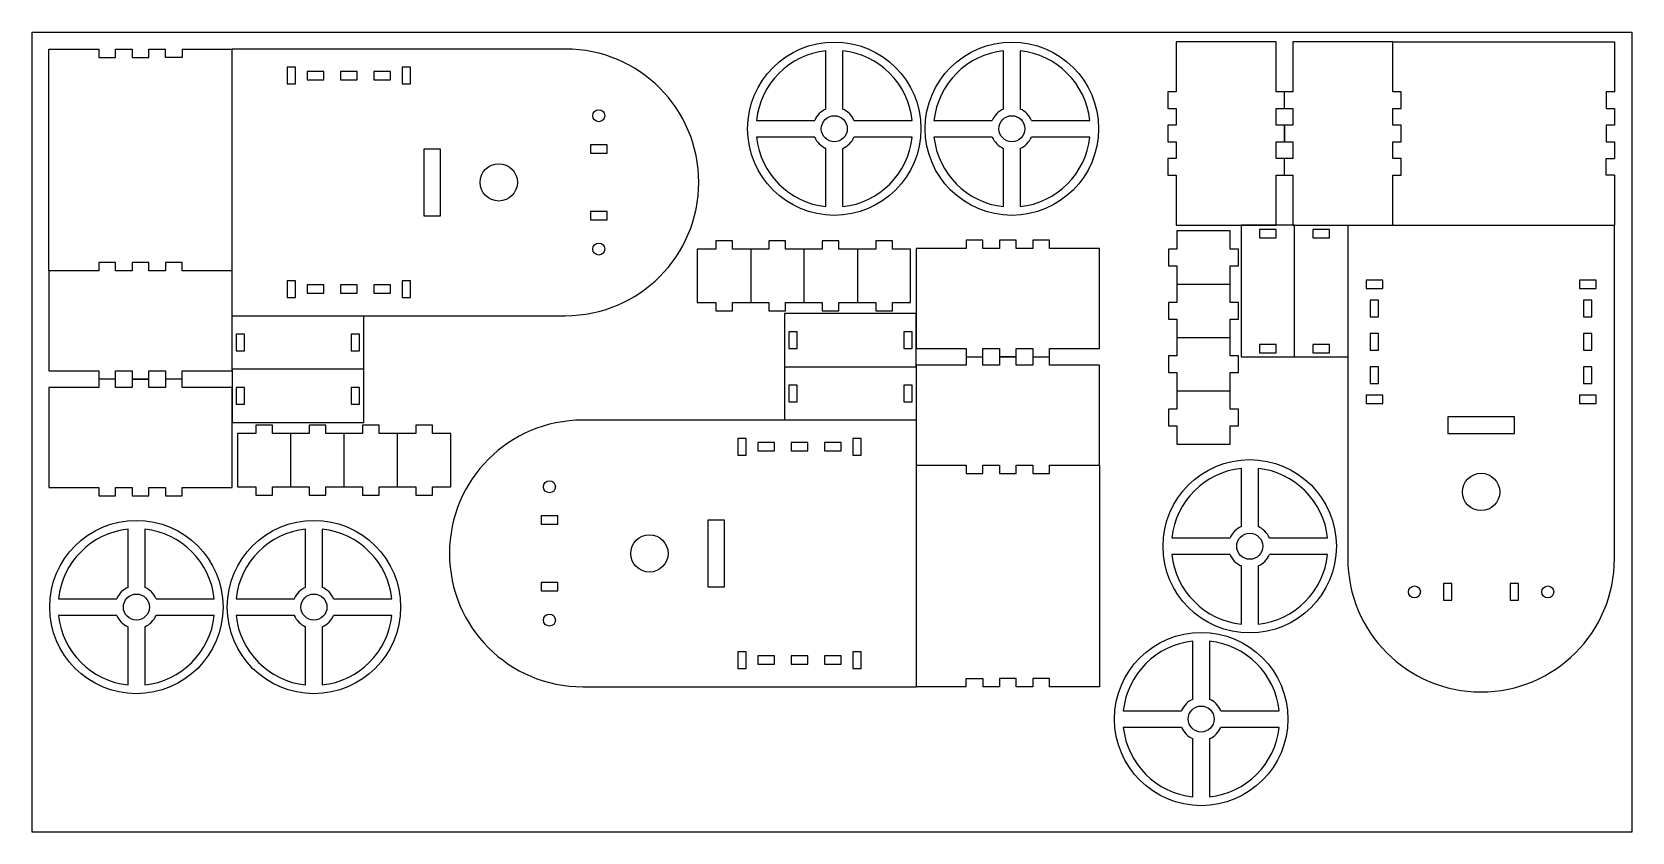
# Model space of a CAD drawing. Header units: inches. Extents: x 31.5 to 55.5, y 2.5 to 14.5.
import ezdxf

# ---------------------------------------------------------------- set-up
doc = ezdxf.new("R2010")
doc.units = ezdxf.units.IN
doc.header["$MEASUREMENT"] = 0

msp = doc.modelspace()

# ---------------------------------------------------------------- linework, layer by layer
for p, q in [((31.5, 2.5), (31.5, 14.5)), ((31.5, 14.5), (55.5, 14.5)), ((55.5, 14.5), (55.5, 2.5)), ((55.5, 2.5), (31.5, 2.5))]:
    msp.add_line(p, q)
at = {"color": 7, "linetype": 'Continuous', "lineweight": 25}
for p, q in [((31.752, 14.245), (32.502, 14.245)), ((31.752, 10.92), (31.752, 14.245)), ((32.502, 14.245), (32.502, 14.12)), ((32.752, 14.245), (33.002, 14.245)), ((32.752, 14.12), (32.752, 14.245)), ((33.002, 14.245), (33.002, 14.12)), ((33.252, 14.245), (33.502, 14.245)), ((33.252, 14.12), (33.252, 14.245)), ((33.502, 14.12), (33.502, 14.245)), ((33.752, 14.245), (34.502, 14.245)), ((33.752, 14.245), (33.752, 14.12)), ((34.502, 10.92), (34.502, 14.245)), ((39.502, 14.245), (34.502, 14.245)), ((43.41, 13.343), (43.41, 14.217)), ((43.66, 14.217), (43.66, 13.343)), ((46.073, 13.343), (46.073, 14.217)), ((46.323, 14.217), (46.323, 13.343)), ((50.162, 14.351), (48.662, 14.351)), ((48.662, 14.351), (48.662, 13.601)), ((50.162, 13.601), (50.162, 14.351)), ((51.912, 14.351), (50.412, 14.351)), ((50.412, 14.351), (50.412, 13.601)), ((51.912, 13.601), (51.912, 14.351)), ((51.912, 14.351), (55.237, 14.351)), ((55.237, 14.351), (55.237, 13.601)), ((32.502, 14.12), (32.752, 14.12)), ((33.002, 14.12), (33.252, 14.12)), ((33.752, 14.12), (33.502, 14.12)), ((35.452, 13.97), (35.327, 13.97)), ((35.327, 13.97), (35.327, 13.72)), ((35.452, 13.72), (35.452, 13.97)), ((37.177, 13.97), (37.052, 13.97)), ((37.052, 13.97), (37.052, 13.72)), ((37.177, 13.72), (37.177, 13.97)), ((35.327, 13.72), (35.452, 13.72)), ((35.627, 13.907), (35.627, 13.782)), ((35.877, 13.907), (35.627, 13.907)), ((35.627, 13.782), (35.877, 13.782)), ((35.877, 13.782), (35.877, 13.907)), ((36.377, 13.907), (36.127, 13.907)), ((36.127, 13.907), (36.127, 13.782)), ((36.127, 13.782), (36.377, 13.782)), ((36.377, 13.782), (36.377, 13.907)), ((36.877, 13.907), (36.627, 13.907)), ((36.627, 13.907), (36.627, 13.782)), ((36.627, 13.782), (36.877, 13.782)), ((36.877, 13.782), (36.877, 13.907)), ((37.052, 13.72), (37.177, 13.72)), ((48.662, 13.601), (48.537, 13.601)), ((48.537, 13.601), (48.537, 13.351)), ((50.287, 13.601), (50.162, 13.601)), ((50.287, 13.351), (50.287, 13.601)), ((50.412, 13.601), (50.287, 13.601)), ((52.037, 13.601), (51.912, 13.601)), ((52.037, 13.351), (52.037, 13.601)), ((55.237, 13.601), (55.112, 13.601)), ((55.112, 13.601), (55.112, 13.351)), ((48.537, 13.351), (48.662, 13.351)), ((48.662, 13.351), (48.662, 13.101)), ((50.162, 13.101), (50.162, 13.351)), ((50.162, 13.351), (50.287, 13.351)), ((50.287, 13.351), (50.412, 13.351)), ((50.412, 13.351), (50.412, 13.101)), ((51.912, 13.101), (51.912, 13.351)), ((51.912, 13.351), (52.037, 13.351)), ((55.112, 13.351), (55.237, 13.351)), ((55.237, 13.351), (55.237, 13.101)), ((42.366, 13.174), (43.24, 13.174)), ((43.829, 13.174), (44.703, 13.174)), ((45.029, 13.174), (45.903, 13.174)), ((46.492, 13.174), (47.366, 13.174)), ((48.662, 13.101), (48.537, 13.101)), ((48.537, 13.101), (48.537, 12.851)), ((50.287, 13.101), (50.162, 13.101)), ((50.287, 12.851), (50.287, 13.101)), ((50.412, 13.101), (50.287, 13.101)), ((50.287, 13.101), (50.287, 12.851)), ((52.037, 13.101), (51.912, 13.101)), ((52.037, 12.851), (52.037, 13.101)), ((55.112, 13.101), (55.112, 12.851)), ((55.237, 13.101), (55.112, 13.101)), ((37.627, 12.745), (37.377, 12.745)), ((37.377, 12.745), (37.377, 11.745)), ((37.627, 11.745), (37.627, 12.745)), ((40.127, 12.807), (39.877, 12.807)), ((39.877, 12.807), (39.877, 12.682)), ((40.127, 12.682), (40.127, 12.807)), ((43.24, 12.924), (42.366, 12.924)), ((43.41, 11.88), (43.41, 12.754)), ((43.66, 12.754), (43.66, 11.88)), ((44.703, 12.924), (43.829, 12.924)), ((45.903, 12.924), (45.029, 12.924)), ((46.073, 11.88), (46.073, 12.754)), ((46.323, 12.754), (46.323, 11.88)), ((47.366, 12.924), (46.492, 12.924)), ((48.537, 12.851), (48.662, 12.851)), ((48.662, 12.851), (48.662, 12.601)), ((50.162, 12.601), (50.162, 12.851)), ((50.162, 12.851), (50.287, 12.851)), ((50.287, 12.851), (50.412, 12.851)), ((50.412, 12.851), (50.412, 12.601)), ((51.912, 12.601), (51.912, 12.851)), ((51.912, 12.851), (52.037, 12.851)), ((55.112, 12.851), (55.237, 12.851)), ((55.237, 12.851), (55.237, 12.601)), ((39.877, 12.682), (40.127, 12.682)), ((48.662, 12.601), (48.537, 12.601)), ((48.537, 12.601), (48.537, 12.351)), ((50.287, 12.601), (50.162, 12.601)), ((50.287, 12.351), (50.287, 12.601)), ((50.412, 12.601), (50.287, 12.601)), ((52.037, 12.601), (51.912, 12.601)), ((52.037, 12.351), (52.037, 12.601)), ((55.112, 12.351), (55.112, 12.601)), ((55.112, 12.601), (55.237, 12.601)), ((48.537, 12.351), (48.662, 12.351)), ((48.662, 12.351), (48.662, 11.601)), ((50.162, 11.601), (50.162, 12.351)), ((50.162, 12.351), (50.287, 12.351)), ((50.287, 12.351), (50.412, 12.351)), ((50.412, 12.351), (50.412, 11.601)), ((51.912, 11.601), (51.912, 12.351)), ((51.912, 12.351), (52.037, 12.351)), ((55.237, 12.351), (55.112, 12.351)), ((55.237, 12.351), (55.237, 11.601)), ((40.127, 11.807), (39.877, 11.807)), ((39.877, 11.807), (39.877, 11.682)), ((40.127, 11.682), (40.127, 11.807)), ((37.377, 11.745), (37.627, 11.745)), ((39.877, 11.682), (40.127, 11.682)), ((48.662, 11.601), (50.162, 11.601)), ((50.437, 11.601), (49.637, 11.601)), ((49.637, 11.601), (49.637, 9.626)), ((50.162, 11.538), (49.912, 11.538)), ((49.912, 11.538), (49.912, 11.413)), ((50.162, 11.413), (50.162, 11.538)), ((50.412, 11.601), (51.912, 11.601)), ((50.437, 9.626), (50.437, 11.601)), ((50.962, 11.538), (50.712, 11.538)), ((50.712, 11.538), (50.712, 11.413)), ((50.962, 11.413), (50.962, 11.538)), ((51.237, 11.601), (51.237, 6.601)), ((51.912, 11.601), (55.237, 11.601)), ((55.237, 6.601), (55.237, 11.601)), ((41.755, 11.369), (41.755, 11.244)), ((42.005, 11.369), (41.755, 11.369)), ((42.005, 11.244), (42.005, 11.369)), ((42.555, 11.369), (42.555, 11.244)), ((42.805, 11.369), (42.555, 11.369)), ((42.805, 11.244), (42.805, 11.369)), ((43.355, 11.369), (43.355, 11.244)), ((43.605, 11.369), (43.355, 11.369)), ((43.605, 11.244), (43.605, 11.369)), ((44.155, 11.369), (44.155, 11.244)), ((44.405, 11.369), (44.155, 11.369)), ((44.405, 11.244), (44.405, 11.369)), ((45.762, 11.378), (45.512, 11.378)), ((45.512, 11.378), (45.512, 11.253)), ((45.762, 11.253), (45.762, 11.378)), ((46.262, 11.378), (46.012, 11.378)), ((46.012, 11.378), (46.012, 11.253)), ((46.262, 11.253), (46.262, 11.378)), ((46.762, 11.378), (46.512, 11.378)), ((46.512, 11.378), (46.512, 11.253)), ((46.762, 11.253), (46.762, 11.378)), ((49.472, 11.519), (48.672, 11.519)), ((48.672, 11.519), (48.672, 11.244)), ((49.472, 11.244), (49.472, 11.519)), ((49.912, 11.413), (50.162, 11.413)), ((50.712, 11.413), (50.962, 11.413)), ((32.752, 11.045), (32.502, 11.045)), ((32.502, 11.045), (32.502, 10.92)), ((32.752, 10.92), (32.752, 11.045)), ((33.252, 11.045), (33.002, 11.045)), ((33.002, 11.045), (33.002, 10.92)), ((33.252, 10.92), (33.252, 11.045)), ((33.752, 11.045), (33.502, 11.045)), ((33.502, 11.045), (33.502, 10.92)), ((33.752, 10.92), (33.752, 11.045)), ((41.48, 11.244), (41.48, 10.444)), ((41.755, 11.244), (41.48, 11.244)), ((42.28, 11.244), (42.005, 11.244)), ((42.28, 11.244), (42.28, 10.444)), ((42.555, 11.244), (42.28, 11.244)), ((43.08, 11.244), (42.805, 11.244)), ((43.08, 11.244), (43.08, 10.444)), ((43.355, 11.244), (43.08, 11.244)), ((43.88, 11.244), (43.605, 11.244)), ((43.88, 11.244), (43.88, 10.444)), ((44.155, 11.244), (43.88, 11.244)), ((44.68, 11.244), (44.405, 11.244)), ((44.68, 10.444), (44.68, 11.244)), ((45.512, 11.253), (44.762, 11.253)), ((44.762, 11.253), (44.762, 9.753)), ((46.012, 11.253), (45.762, 11.253)), ((46.512, 11.253), (46.262, 11.253)), ((47.512, 11.253), (46.762, 11.253)), ((47.512, 9.753), (47.512, 11.253)), ((48.547, 11.244), (48.547, 10.994)), ((48.672, 11.244), (48.547, 11.244)), ((49.597, 11.244), (49.472, 11.244)), ((49.597, 10.994), (49.597, 11.244)), ((32.502, 10.92), (31.752, 10.92)), ((31.752, 10.92), (31.752, 9.42)), ((33.002, 10.92), (32.752, 10.92)), ((33.502, 10.92), (33.252, 10.92)), ((34.502, 10.92), (33.752, 10.92)), ((34.502, 9.42), (34.502, 10.92)), ((48.547, 10.994), (48.672, 10.994)), ((48.672, 10.994), (48.672, 10.719)), ((49.472, 10.994), (49.597, 10.994)), ((49.472, 10.719), (49.472, 10.994)), ((35.452, 10.77), (35.327, 10.77)), ((35.327, 10.77), (35.327, 10.52)), ((35.452, 10.52), (35.452, 10.77)), ((35.627, 10.707), (35.627, 10.582)), ((35.877, 10.707), (35.627, 10.707)), ((35.627, 10.582), (35.877, 10.582)), ((35.877, 10.582), (35.877, 10.707)), ((36.377, 10.707), (36.127, 10.707)), ((36.127, 10.707), (36.127, 10.582)), ((36.127, 10.582), (36.377, 10.582)), ((36.377, 10.582), (36.377, 10.707)), ((36.627, 10.707), (36.627, 10.582)), ((36.877, 10.707), (36.627, 10.707)), ((36.627, 10.582), (36.877, 10.582)), ((36.877, 10.582), (36.877, 10.707)), ((37.177, 10.77), (37.052, 10.77)), ((37.052, 10.77), (37.052, 10.52)), ((37.177, 10.52), (37.177, 10.77)), ((48.672, 10.719), (49.472, 10.719)), ((48.672, 10.719), (48.672, 10.444)), ((49.472, 10.444), (49.472, 10.719)), ((51.512, 10.776), (51.512, 10.651)), ((51.762, 10.776), (51.512, 10.776)), ((51.512, 10.651), (51.762, 10.651)), ((51.762, 10.651), (51.762, 10.776)), ((54.712, 10.776), (54.712, 10.651)), ((54.962, 10.776), (54.712, 10.776)), ((54.712, 10.651), (54.962, 10.651)), ((54.962, 10.651), (54.962, 10.776)), ((35.327, 10.52), (35.452, 10.52)), ((37.052, 10.52), (37.177, 10.52)), ((41.48, 10.444), (41.755, 10.444)), ((41.755, 10.444), (41.755, 10.319)), ((42.005, 10.444), (42.28, 10.444)), ((42.005, 10.319), (42.005, 10.444)), ((42.28, 10.444), (42.555, 10.444)), ((42.555, 10.444), (42.555, 10.319)), ((42.805, 10.444), (43.08, 10.444)), ((42.805, 10.319), (42.805, 10.444)), ((43.08, 10.444), (43.355, 10.444)), ((43.355, 10.444), (43.355, 10.319)), ((43.605, 10.444), (43.88, 10.444)), ((43.605, 10.319), (43.605, 10.444)), ((43.88, 10.444), (44.155, 10.444)), ((44.155, 10.444), (44.155, 10.319)), ((44.405, 10.444), (44.68, 10.444)), ((44.405, 10.319), (44.405, 10.444)), ((48.547, 10.444), (48.547, 10.194)), ((48.672, 10.444), (48.547, 10.444)), ((49.597, 10.444), (49.472, 10.444)), ((49.597, 10.194), (49.597, 10.444)), ((51.574, 10.476), (51.574, 10.226)), ((51.699, 10.476), (51.574, 10.476)), ((51.699, 10.226), (51.699, 10.476)), ((54.774, 10.476), (54.774, 10.226)), ((54.899, 10.476), (54.774, 10.476)), ((54.899, 10.226), (54.899, 10.476)), ((34.502, 10.245), (39.502, 10.245)), ((36.477, 9.445), (36.477, 10.245)), ((41.755, 10.319), (42.005, 10.319)), ((42.555, 10.319), (42.805, 10.319)), ((44.762, 10.278), (42.787, 10.278)), ((42.787, 10.278), (42.787, 9.478)), ((43.355, 10.319), (43.605, 10.319)), ((44.155, 10.319), (44.405, 10.319)), ((44.762, 9.478), (44.762, 10.278)), ((48.547, 10.194), (48.672, 10.194)), ((48.672, 10.194), (48.672, 9.919)), ((49.472, 10.194), (49.597, 10.194)), ((49.472, 9.919), (49.472, 10.194)), ((51.574, 10.226), (51.699, 10.226)), ((54.774, 10.226), (54.899, 10.226)), ((34.564, 9.97), (34.564, 9.72)), ((34.689, 9.97), (34.564, 9.97)), ((34.689, 9.72), (34.689, 9.97)), ((36.289, 9.97), (36.289, 9.72)), ((36.414, 9.97), (36.289, 9.97)), ((36.414, 9.72), (36.414, 9.97)), ((42.85, 10.003), (42.85, 9.753)), ((42.975, 10.003), (42.85, 10.003)), ((42.975, 9.753), (42.975, 10.003)), ((44.575, 10.003), (44.575, 9.753)), ((44.7, 10.003), (44.575, 10.003)), ((44.7, 9.753), (44.7, 10.003)), ((48.672, 9.919), (49.472, 9.919)), ((48.672, 9.919), (48.672, 9.644)), ((49.472, 9.644), (49.472, 9.919)), ((51.574, 9.976), (51.574, 9.726)), ((51.699, 9.976), (51.574, 9.976)), ((51.699, 9.726), (51.699, 9.976)), ((54.774, 9.976), (54.774, 9.726)), ((54.899, 9.976), (54.774, 9.976)), ((54.899, 9.726), (54.899, 9.976)), ((34.564, 9.72), (34.689, 9.72)), ((36.289, 9.72), (36.414, 9.72)), ((42.85, 9.753), (42.975, 9.753)), ((44.575, 9.753), (44.7, 9.753)), ((44.762, 9.753), (45.512, 9.753)), ((45.512, 9.753), (45.512, 9.628)), ((45.512, 9.628), (45.762, 9.628)), ((45.512, 9.628), (45.512, 9.503)), ((45.762, 9.628), (45.762, 9.753)), ((45.762, 9.753), (46.012, 9.753)), ((45.762, 9.503), (45.762, 9.628)), ((46.012, 9.753), (46.012, 9.628)), ((46.012, 9.628), (46.262, 9.628)), ((46.262, 9.628), (46.012, 9.628)), ((46.012, 9.628), (46.012, 9.503)), ((46.262, 9.628), (46.262, 9.753)), ((46.262, 9.753), (46.512, 9.753)), ((46.262, 9.503), (46.262, 9.628)), ((46.512, 9.753), (46.512, 9.628)), ((46.512, 9.628), (46.762, 9.628)), ((46.512, 9.628), (46.512, 9.503)), ((46.762, 9.628), (46.762, 9.753)), ((46.762, 9.753), (47.512, 9.753)), ((46.762, 9.503), (46.762, 9.628)), ((48.547, 9.644), (48.547, 9.394)), ((48.672, 9.644), (48.547, 9.644)), ((49.597, 9.644), (49.472, 9.644)), ((49.597, 9.394), (49.597, 9.644)), ((49.637, 9.626), (50.437, 9.626)), ((50.162, 9.813), (49.912, 9.813)), ((49.912, 9.813), (49.912, 9.688)), ((49.912, 9.688), (50.162, 9.688)), ((50.162, 9.688), (50.162, 9.813)), ((50.437, 9.626), (51.237, 9.626)), ((50.962, 9.813), (50.712, 9.813)), ((50.712, 9.813), (50.712, 9.688)), ((50.712, 9.688), (50.962, 9.688)), ((50.962, 9.688), (50.962, 9.813)), ((51.574, 9.726), (51.699, 9.726)), ((54.774, 9.726), (54.899, 9.726)), ((31.752, 9.42), (32.502, 9.42)), ((32.502, 9.42), (32.502, 9.295)), ((32.752, 9.295), (32.752, 9.42)), ((32.752, 9.42), (33.002, 9.42)), ((33.002, 9.42), (33.002, 9.295)), ((33.252, 9.295), (33.252, 9.42)), ((33.252, 9.42), (33.502, 9.42)), ((33.502, 9.42), (33.502, 9.295)), ((33.752, 9.295), (33.752, 9.42)), ((33.752, 9.42), (34.502, 9.42)), ((34.502, 9.445), (34.502, 8.645)), ((36.477, 9.445), (34.502, 9.445)), ((36.477, 8.645), (36.477, 9.445)), ((42.787, 9.478), (44.762, 9.478)), ((42.787, 9.478), (42.787, 8.678)), ((45.512, 9.503), (44.762, 9.503)), ((44.762, 9.503), (44.762, 8.003)), ((46.012, 9.503), (45.762, 9.503)), ((46.512, 9.503), (46.262, 9.503)), ((47.512, 9.503), (46.762, 9.503)), ((47.512, 8.003), (47.512, 9.503)), ((48.547, 9.394), (48.672, 9.394)), ((48.672, 9.394), (48.672, 9.119)), ((49.472, 9.394), (49.597, 9.394)), ((49.472, 9.119), (49.472, 9.394)), ((51.574, 9.476), (51.574, 9.226)), ((51.699, 9.476), (51.574, 9.476)), ((51.699, 9.226), (51.699, 9.476)), ((54.774, 9.476), (54.774, 9.226)), ((54.899, 9.476), (54.774, 9.476)), ((54.899, 9.226), (54.899, 9.476)), ((32.502, 9.17), (31.752, 9.17)), ((31.752, 9.17), (31.752, 7.67)), ((32.752, 9.295), (32.502, 9.295)), ((32.502, 9.295), (32.502, 9.17)), ((32.752, 9.17), (32.752, 9.295)), ((33.002, 9.17), (32.752, 9.17)), ((33.252, 9.295), (33.002, 9.295)), ((33.002, 9.295), (33.002, 9.17)), ((33.002, 9.295), (33.252, 9.295)), ((33.252, 9.17), (33.252, 9.295)), ((33.502, 9.17), (33.252, 9.17)), ((33.752, 9.295), (33.502, 9.295)), ((33.502, 9.295), (33.502, 9.17)), ((33.752, 9.17), (33.752, 9.295)), ((34.502, 9.17), (33.752, 9.17)), ((34.502, 7.67), (34.502, 9.17)), ((34.564, 9.17), (34.564, 8.92)), ((34.689, 9.17), (34.564, 9.17)), ((34.689, 8.92), (34.689, 9.17)), ((36.289, 9.17), (36.289, 8.92)), ((36.414, 9.17), (36.289, 9.17)), ((36.414, 8.92), (36.414, 9.17)), ((42.85, 9.203), (42.85, 8.953)), ((42.975, 9.203), (42.85, 9.203)), ((42.975, 8.953), (42.975, 9.203)), ((44.575, 9.203), (44.575, 8.953)), ((44.7, 9.203), (44.575, 9.203)), ((44.7, 8.953), (44.7, 9.203)), ((51.574, 9.226), (51.699, 9.226)), ((54.774, 9.226), (54.899, 9.226)), ((34.564, 8.92), (34.689, 8.92)), ((36.289, 8.92), (36.414, 8.92)), ((42.85, 8.953), (42.975, 8.953)), ((44.575, 8.953), (44.7, 8.953)), ((48.672, 9.119), (49.472, 9.119)), ((48.672, 9.119), (48.672, 8.844)), ((49.472, 8.844), (49.472, 9.119)), ((51.512, 9.051), (51.512, 8.926)), ((51.762, 9.051), (51.512, 9.051)), ((51.512, 8.926), (51.762, 8.926)), ((51.762, 8.926), (51.762, 9.051)), ((54.712, 9.051), (54.712, 8.926)), ((54.962, 9.051), (54.712, 9.051)), ((54.712, 8.926), (54.962, 8.926)), ((54.962, 8.926), (54.962, 9.051)), ((34.502, 8.645), (36.477, 8.645)), ((44.762, 8.678), (39.762, 8.678)), ((48.547, 8.844), (48.547, 8.594)), ((48.672, 8.844), (48.547, 8.844)), ((49.597, 8.844), (49.472, 8.844)), ((49.597, 8.594), (49.597, 8.844)), ((52.737, 8.726), (52.737, 8.476)), ((53.737, 8.726), (52.737, 8.726)), ((53.737, 8.476), (53.737, 8.726)), ((34.584, 8.48), (34.584, 7.68)), ((34.859, 8.48), (34.584, 8.48)), ((34.859, 8.605), (34.859, 8.48)), ((35.109, 8.605), (34.859, 8.605)), ((35.109, 8.48), (35.109, 8.605)), ((35.384, 8.48), (35.109, 8.48)), ((35.384, 7.68), (35.384, 8.48)), ((35.659, 8.48), (35.384, 8.48)), ((35.659, 8.605), (35.659, 8.48)), ((35.909, 8.605), (35.659, 8.605)), ((35.909, 8.48), (35.909, 8.605)), ((36.184, 8.48), (35.909, 8.48)), ((36.184, 7.68), (36.184, 8.48)), ((36.459, 8.48), (36.184, 8.48)), ((36.459, 8.605), (36.459, 8.48)), ((36.709, 8.605), (36.459, 8.605)), ((36.709, 8.48), (36.709, 8.605)), ((36.984, 8.48), (36.709, 8.48)), ((36.984, 7.68), (36.984, 8.48)), ((37.259, 8.48), (36.984, 8.48)), ((37.259, 8.605), (37.259, 8.48)), ((37.509, 8.605), (37.259, 8.605)), ((37.509, 8.48), (37.509, 8.605)), ((37.784, 8.48), (37.509, 8.48)), ((37.784, 7.68), (37.784, 8.48)), ((42.087, 8.403), (42.087, 8.153)), ((42.212, 8.403), (42.087, 8.403)), ((42.212, 8.153), (42.212, 8.403)), ((43.812, 8.403), (43.812, 8.153)), ((43.937, 8.403), (43.812, 8.403)), ((43.937, 8.153), (43.937, 8.403)), ((48.547, 8.594), (48.672, 8.594)), ((48.672, 8.594), (48.672, 8.319)), ((49.472, 8.594), (49.597, 8.594)), ((49.472, 8.319), (49.472, 8.594)), ((52.737, 8.476), (53.737, 8.476)), ((42.637, 8.341), (42.387, 8.341)), ((42.387, 8.341), (42.387, 8.216)), ((42.387, 8.216), (42.637, 8.216)), ((42.637, 8.216), (42.637, 8.341)), ((42.887, 8.341), (42.887, 8.216)), ((43.137, 8.341), (42.887, 8.341)), ((42.887, 8.216), (43.137, 8.216)), ((43.137, 8.216), (43.137, 8.341)), ((43.637, 8.341), (43.387, 8.341)), ((43.387, 8.341), (43.387, 8.216)), ((43.387, 8.216), (43.637, 8.216)), ((43.637, 8.216), (43.637, 8.341)), ((48.672, 8.319), (49.472, 8.319)), ((42.087, 8.153), (42.212, 8.153)), ((43.812, 8.153), (43.937, 8.153)), ((44.762, 8.003), (45.512, 8.003)), ((44.762, 8.003), (44.762, 4.678)), ((45.512, 8.003), (45.512, 7.878)), ((45.762, 7.878), (45.762, 8.003)), ((45.762, 8.003), (46.012, 8.003)), ((46.012, 8.003), (46.012, 7.878)), ((46.262, 7.878), (46.262, 8.003)), ((46.262, 8.003), (46.512, 8.003)), ((46.512, 8.003), (46.512, 7.878)), ((46.762, 7.878), (46.762, 8.003)), ((46.762, 8.003), (47.512, 8.003)), ((47.512, 8.003), (47.512, 4.678)), ((49.641, 7.08), (49.641, 7.954)), ((49.891, 7.954), (49.891, 7.08)), ((45.512, 7.878), (45.762, 7.878)), ((46.012, 7.878), (46.262, 7.878)), ((46.512, 7.878), (46.762, 7.878)), ((31.752, 7.67), (32.502, 7.67)), ((32.502, 7.67), (32.502, 7.545)), ((32.502, 7.545), (32.752, 7.545)), ((32.752, 7.545), (32.752, 7.67)), ((32.752, 7.67), (33.002, 7.67)), ((33.002, 7.67), (33.002, 7.545)), ((33.002, 7.545), (33.252, 7.545)), ((33.252, 7.545), (33.252, 7.67)), ((33.252, 7.67), (33.502, 7.67)), ((33.502, 7.67), (33.502, 7.545)), ((33.502, 7.545), (33.752, 7.545)), ((33.752, 7.545), (33.752, 7.67)), ((33.752, 7.67), (34.502, 7.67)), ((34.584, 7.68), (34.859, 7.68)), ((34.859, 7.68), (34.859, 7.555)), ((34.859, 7.555), (35.109, 7.555)), ((35.109, 7.68), (35.384, 7.68)), ((35.109, 7.555), (35.109, 7.68)), ((35.384, 7.68), (35.659, 7.68)), ((35.659, 7.68), (35.659, 7.555)), ((35.659, 7.555), (35.909, 7.555)), ((35.909, 7.68), (36.184, 7.68)), ((35.909, 7.555), (35.909, 7.68)), ((36.184, 7.68), (36.459, 7.68)), ((36.459, 7.68), (36.459, 7.555)), ((36.459, 7.555), (36.709, 7.555)), ((36.709, 7.68), (36.984, 7.68)), ((36.709, 7.555), (36.709, 7.68)), ((36.984, 7.68), (37.259, 7.68)), ((37.259, 7.68), (37.259, 7.555)), ((37.259, 7.555), (37.509, 7.555)), ((37.509, 7.68), (37.784, 7.68)), ((37.509, 7.555), (37.509, 7.68)), ((39.137, 7.241), (39.137, 7.116)), ((39.387, 7.241), (39.137, 7.241)), ((39.387, 7.116), (39.387, 7.241)), ((32.941, 6.169), (32.941, 7.043)), ((33.191, 7.043), (33.191, 6.169)), ((35.604, 6.169), (35.604, 7.043)), ((35.854, 7.043), (35.854, 6.169)), ((39.137, 7.116), (39.387, 7.116)), ((41.637, 7.178), (41.637, 6.178)), ((41.887, 7.178), (41.637, 7.178)), ((41.887, 6.178), (41.887, 7.178)), ((48.598, 6.911), (49.471, 6.911)), ((50.06, 6.911), (50.934, 6.911)), ((49.471, 6.661), (48.598, 6.661)), ((49.641, 5.618), (49.641, 6.491)), ((49.891, 6.491), (49.891, 5.618)), ((50.934, 6.661), (50.06, 6.661)), ((39.137, 6.241), (39.137, 6.116)), ((39.387, 6.241), (39.137, 6.241)), ((39.387, 6.116), (39.387, 6.241)), ((39.137, 6.116), (39.387, 6.116)), ((41.637, 6.178), (41.887, 6.178)), ((52.674, 6.226), (52.674, 5.976)), ((52.799, 6.226), (52.674, 6.226)), ((52.799, 5.976), (52.799, 6.226)), ((53.674, 6.226), (53.674, 5.976)), ((53.799, 6.226), (53.674, 6.226)), ((53.799, 5.976), (53.799, 6.226)), ((31.898, 5.999), (32.772, 5.999)), ((33.361, 5.999), (34.235, 5.999)), ((34.561, 5.999), (35.435, 5.999)), ((36.024, 5.999), (36.898, 5.999)), ((52.674, 5.976), (52.799, 5.976)), ((53.674, 5.976), (53.799, 5.976)), ((32.772, 5.749), (31.898, 5.749)), ((32.941, 4.706), (32.941, 5.58)), ((33.191, 5.58), (33.191, 4.706)), ((34.235, 5.749), (33.361, 5.749)), ((35.435, 5.749), (34.561, 5.749)), ((35.604, 4.706), (35.604, 5.58)), ((35.854, 5.58), (35.854, 4.706)), ((36.898, 5.749), (36.024, 5.749)), ((48.913, 4.49), (48.913, 5.364)), ((49.163, 5.364), (49.163, 4.49)), ((42.087, 5.203), (42.087, 4.953)), ((42.212, 5.203), (42.087, 5.203)), ((42.212, 4.953), (42.212, 5.203)), ((42.387, 5.141), (42.387, 5.016)), ((42.637, 5.141), (42.387, 5.141)), ((42.637, 5.016), (42.637, 5.141)), ((42.887, 5.141), (42.887, 5.016)), ((43.137, 5.141), (42.887, 5.141)), ((43.137, 5.016), (43.137, 5.141)), ((43.637, 5.141), (43.387, 5.141)), ((43.387, 5.141), (43.387, 5.016)), ((43.637, 5.016), (43.637, 5.141)), ((43.812, 5.203), (43.812, 4.953)), ((43.937, 5.203), (43.812, 5.203)), ((43.937, 4.953), (43.937, 5.203)), ((42.087, 4.953), (42.212, 4.953)), ((42.387, 5.016), (42.637, 5.016)), ((42.887, 5.016), (43.137, 5.016)), ((43.387, 5.016), (43.637, 5.016)), ((43.812, 4.953), (43.937, 4.953)), ((45.512, 4.678), (45.512, 4.803)), ((45.512, 4.803), (45.762, 4.803)), ((45.762, 4.803), (45.762, 4.678)), ((46.012, 4.803), (46.012, 4.678)), ((46.262, 4.803), (46.012, 4.803)), ((46.262, 4.678), (46.262, 4.803)), ((46.512, 4.803), (46.512, 4.678)), ((46.762, 4.803), (46.512, 4.803)), ((46.762, 4.678), (46.762, 4.803)), ((39.762, 4.678), (44.762, 4.678)), ((45.512, 4.678), (44.762, 4.678)), ((46.012, 4.678), (45.762, 4.678)), ((46.512, 4.678), (46.262, 4.678)), ((47.512, 4.678), (46.762, 4.678)), ((47.87, 4.32), (48.743, 4.32)), ((49.333, 4.32), (50.206, 4.32)), ((48.743, 4.07), (47.87, 4.07)), ((48.913, 3.027), (48.913, 3.901)), ((49.163, 3.901), (49.163, 3.027)), ((50.206, 4.07), (49.333, 4.07))]:
    msp.add_line(p, q, dxfattribs=at)
for centre, radius in [((43.535, 13.049), 1.3), ((46.198, 13.049), 1.3), ((40.002, 13.245), 0.09), ((43.535, 13.049), 0.195), ((46.198, 13.049), 0.195), ((38.502, 12.245), 0.28), ((40.002, 11.245), 0.09), ((49.766, 6.786), 1.3), ((39.262, 7.678), 0.09), ((53.237, 7.601), 0.28), ((33.066, 5.874), 1.3), ((35.729, 5.874), 1.3), ((49.766, 6.786), 0.195), ((40.762, 6.678), 0.28), ((33.066, 5.874), 0.195), ((35.729, 5.874), 0.195), ((52.237, 6.101), 0.09), ((54.237, 6.101), 0.09), ((39.262, 5.678), 0.09), ((49.038, 4.195), 1.3), ((49.038, 4.195), 0.195)]:
    msp.add_circle(centre, radius, dxfattribs=at)
for centre, radius, start, end in [((39.502, 12.245), 2, 270, 90), ((43.535, 13.049), 1.175, 96.1069, 173.8931), ((43.535, 13.049), 1.175, 6.1069, 83.8931), ((46.198, 13.049), 1.175, 96.1069, 173.8931), ((46.198, 13.049), 1.175, 6.1069, 83.8931), ((43.535, 13.049), 0.32, 112.9934, 157.0066), ((43.535, 13.049), 0.32, 22.9934, 67.0066), ((46.198, 13.049), 0.32, 112.9934, 157.0066), ((46.198, 13.049), 0.32, 22.9934, 67.0066), ((43.535, 13.049), 1.175, 186.1069, 263.8931), ((43.535, 13.049), 0.32, 202.9934, 247.0066), ((43.535, 13.049), 0.32, 292.9934, 337.0066), ((43.535, 13.049), 1.175, 276.1069, 353.8931), ((46.198, 13.049), 1.175, 186.1069, 263.8931), ((46.198, 13.049), 0.32, 202.9934, 247.0066), ((46.198, 13.049), 0.32, 292.9934, 337.0066), ((46.198, 13.049), 1.175, 276.1069, 353.8931), ((39.762, 6.678), 2, 90, 270), ((49.766, 6.786), 1.175, 96.1069, 173.8931), ((49.766, 6.786), 1.175, 6.1069, 83.8931), ((33.066, 5.874), 1.175, 96.1069, 173.8931), ((33.066, 5.874), 1.175, 6.1069, 83.8931), ((35.729, 5.874), 1.175, 96.1069, 173.8931), ((35.729, 5.874), 1.175, 6.1069, 83.8931), ((49.766, 6.786), 0.32, 112.9934, 157.0066), ((49.766, 6.786), 0.32, 22.9934, 67.0066), ((49.766, 6.786), 1.175, 186.1069, 263.8931), ((49.766, 6.786), 0.32, 202.9934, 247.0066), ((49.766, 6.786), 0.32, 292.9934, 337.0066), ((49.766, 6.786), 1.175, 276.1069, 353.8931), ((53.237, 6.601), 2, 180, 0), ((33.066, 5.874), 0.32, 112.9934, 157.0066), ((33.066, 5.874), 0.32, 22.9934, 67.0066), ((35.729, 5.874), 0.32, 112.9934, 157.0066), ((35.729, 5.874), 0.32, 22.9934, 67.0066), ((33.066, 5.874), 1.175, 186.1069, 263.8931), ((33.066, 5.874), 0.32, 202.9934, 247.0066), ((33.066, 5.874), 0.32, 292.9934, 337.0066), ((33.066, 5.874), 1.175, 276.1069, 353.8931), ((35.729, 5.874), 1.175, 186.1069, 263.8931), ((35.729, 5.874), 0.32, 202.9934, 247.0066), ((35.729, 5.874), 0.32, 292.9934, 337.0066), ((35.729, 5.874), 1.175, 276.1069, 353.8931), ((49.038, 4.195), 1.175, 96.1069, 173.8931), ((49.038, 4.195), 1.175, 6.1069, 83.8931), ((49.038, 4.195), 0.32, 112.9934, 157.0066), ((49.038, 4.195), 0.32, 22.9934, 67.0066), ((49.038, 4.195), 1.175, 186.1069, 263.8931), ((49.038, 4.195), 0.32, 202.9934, 247.0066), ((49.038, 4.195), 0.32, 292.9934, 337.0066), ((49.038, 4.195), 1.175, 276.1069, 353.8931)]:
    msp.add_arc(centre, radius, start, end, dxfattribs=at)

doc.saveas('drawing.dxf')
